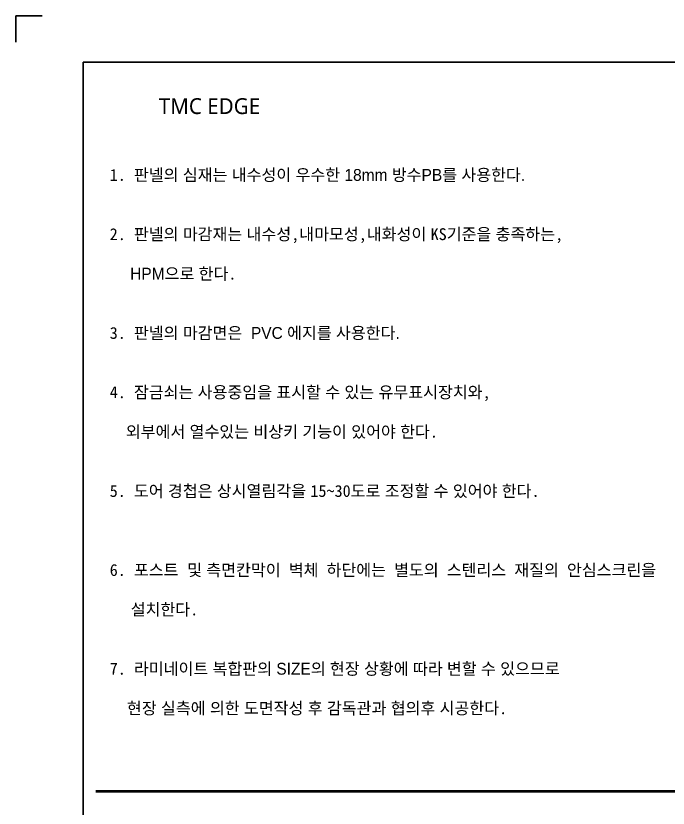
# Model space of a CAD drawing. Extents: x -256 to 8104, y -176 to 5714.
# Drawn here: x -256 to 2221, y 2705 to 5714 of the extents above; entities that cross this region are included whole.
import ezdxf
from ezdxf.enums import TextEntityAlignment as Align

# ---------------------------------------------------------------- set-up
doc = ezdxf.new("R2010")
doc.units = 0
doc.header["$LTSCALE"] = 30
doc.layers.get('0').update_dxf_attribs({"linetype": 'CONTINUOUS'})
doc.layers.add('jac text', color=7, linetype='CONTINUOUS')
doc.layers.add('TIT', color=3, linetype='CONTINUOUS')
doc.styles.add('돋움', font='malgun.ttf')

# ---------------------------------------------------------------- blocks, each defined once
blk = doc.blocks.new('EDGE_29', base_point=(84726.3, -1563.7))
at = {"color": 2}
for p, q in [((84470.4, 4150.6), (84470.4, 4050.6)), ((84470.4, 4150.6), (84470.4, 4050.6)), ((84470.4, 4150.6), (84470.4, 4050.6)), ((84470.4, 4150.6), (84470.4, 4050.6)), ((84470.4, 4150.6), (84470.4, 4050.6)), ((84470.4, 4150.6), (84470.4, 4050.6)), ((84470.4, 4150.6), (84470.4, 4050.6)), ((84570.4, 4150.6), (84470.4, 4150.6)), ((84470.4, 4150.6), (84470.4, 4050.6))]:
    blk.add_line(p, q, dxfattribs=at)
for points in [[(84725.6, 3974.7), (91977.9, 3974.7), (91977.9, -1563.6), (84725.6, -1563.6)], [(84725.6, 3974.7), (91977.9, 3974.7), (91977.9, -1563.6), (84725.6, -1563.6)], [(84725.6, 3974.7), (92707.5, 3974.7), (92707.5, -1563.6), (84725.6, -1563.6)]]:
    blk.add_lwpolyline(points, close=True, dxfattribs=at)
at = {"color": 8, "const_width": 10}
blk.add_lwpolyline([(84773.7, 1205.6), (90558.3, 1205.6)], dxfattribs=at)
at = {"layer": 'jac text', "insert": (84826.9, 1493.3), "char_height": 45, "attachment_point": 7}
blk.add_mtext('1. {\\f굴림|c129|p50;판넬의 심재는 내수성이 우수한 18mm 방수PB를 사용한다.    \\P     \\P}\\P2. {\\f굴림|c129|p50;판넬의 마감재는 내수성},{\\f굴림|c129|p50;내마모성},{\\f굴림|c129|p50;내화성이 }KS{\\f굴림|c129|p50;기준을 충족하는},\\P \\P  {\\f굴림|c129|p50; HPM으로 한다}. \\P\\P\\P3. {\\f굴림|c129|p50;판넬의 마감면은  PVC 에지를 사용한다.\\P\\P}\\P4. {\\f굴림|c129|p50;잠금쇠는 사용중임을 표시할 수 있는 유무표시장치와}, \\P\\P  {\\f굴림|c129|p50;외부에서 열수있는 비상키 기능이 있어야 한다}.\\P\\P\\P5. {\\f굴림|c129|p50;도어 경첩은 상시열림각을 }15~30{\\f굴림|c129|p50;도로 조정할 수 있어야 한다}.\\P\\P\\P\\P6. {\\f굴림|c129|p50;포스트  및 측면칸막이} {\\f굴림|c129|p50;벽체} {\\f굴림|c129|p50;하단에는} {\\f굴림|c129|p50;별도의} {\\f굴림|c129|p50;스텐리스} {\\f굴림|c129|p50;재질의} {\\f굴림|c129|p50;안심스크린을\\P\\P   } {\\f굴림|c129|p50;설치한다}.\\P\\P\\P7. {\\f굴림|c129|p50;라미네이트 복합판의 SIZE의 현장 상황에 따라 변할 수 있으므로 \\P\\P    현장 실측에 의한 도면작성 후 감독관과 협의후 시공한다}. ', dxfattribs=at)
at = {"layer": 'TIT', "style": '돋움'}
blk.add_text('TMC EDGE', height=60, dxfattribs=at).set_placement((85398.1, 3777.7), align=Align.RIGHT)

msp = doc.modelspace()

# ---------------------------------------------------------------- block references
msp.add_blockref('EDGE_29', (0, 0))

doc.saveas('drawing.dxf')
